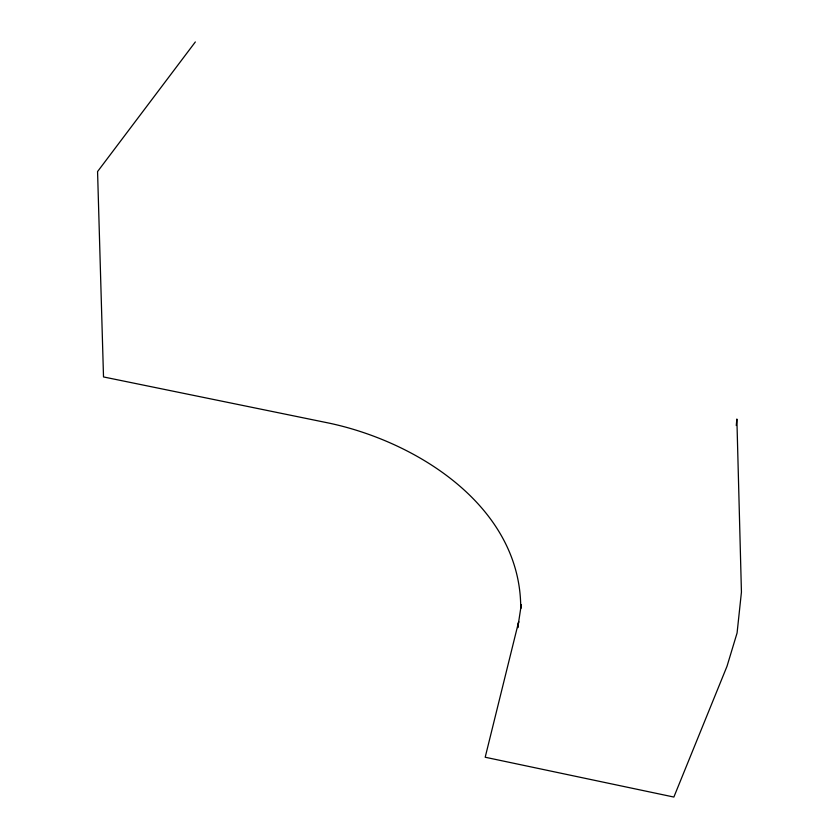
<?xml version="1.0" encoding="UTF-8"?>
<svg xmlns="http://www.w3.org/2000/svg" width="839" height="839" viewBox="0 0 839 839"><rect width="100%" height="100%" fill="white"/><g stroke="black" fill="none" stroke-linecap="round" stroke-linejoin="round"><path stroke-width="1.26" d="M736.264 425.52L736.873 419.007L741.435 592.103L737.082 632.963L727.014 666.26L673.864 797.05L485.194 757.239L518.691 621.605L517.778 627.645L521.239 604.982M521.271 604.846L520.725 608.464C521.134 507.333 418.105 442.111 329.412 423.192L103.512 376.942L97.565 171.565L195.34 41.95"/></g></svg>
